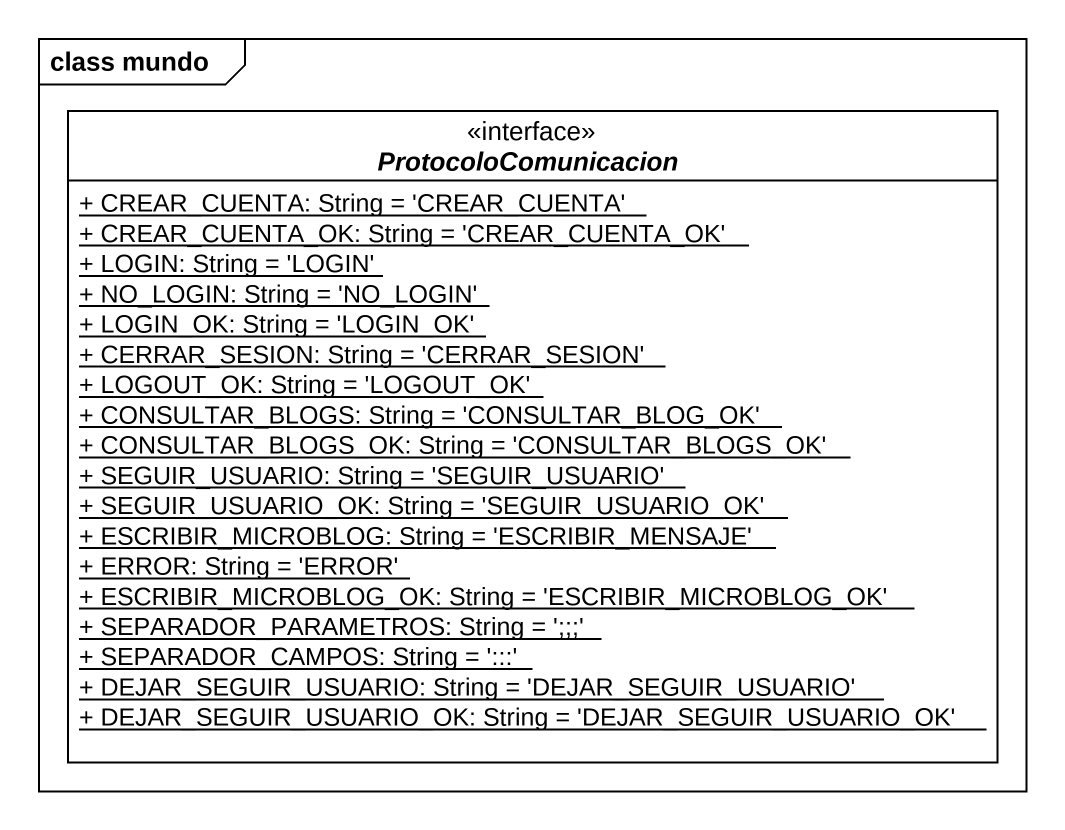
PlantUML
@startuml
mainframe class mundo
hide circle
hide empty members
skinparam classAttributeIconSize 0
interface ProtocoloComunicacion <<interface>> {
  {static} + CREAR_CUENTA: String = 'CREAR_CUENTA'
  {static} + CREAR_CUENTA_OK: String = 'CREAR_CUENTA_OK'
  {static} + LOGIN: String = 'LOGIN'
  {static} + NO_LOGIN: String = 'NO_LOGIN'
  {static} + LOGIN_OK: String = 'LOGIN_OK'
  {static} + CERRAR_SESION: String = 'CERRAR_SESION'
  {static} + LOGOUT_OK: String = 'LOGOUT_OK'
  {static} + CONSULTAR_BLOGS: String = 'CONSULTAR_BLOG_OK'
  {static} + CONSULTAR_BLOGS_OK: String = 'CONSULTAR_BLOGS_OK'
  {static} + SEGUIR_USUARIO: String = 'SEGUIR_USUARIO'
  {static} + SEGUIR_USUARIO_OK: String = 'SEGUIR_USUARIO_OK'
  {static} + ESCRIBIR_MICROBLOG: String = 'ESCRIBIR_MENSAJE'
  {static} + ERROR: String = 'ERROR'
  {static} + ESCRIBIR_MICROBLOG_OK: String = 'ESCRIBIR_MICROBLOG_OK'
  {static} + SEPARADOR_PARAMETROS: String = ';;;'
  {static} + SEPARADOR_CAMPOS: String = ':::'
  {static} + DEJAR_SEGUIR_USUARIO: String = 'DEJAR_SEGUIR_USUARIO'
  {static} + DEJAR_SEGUIR_USUARIO_OK: String = 'DEJAR_SEGUIR_USUARIO_OK'
}
@enduml
